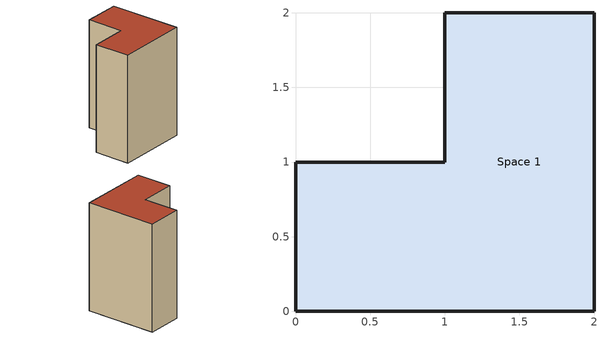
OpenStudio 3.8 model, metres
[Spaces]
Space 1
 floor ground: 0,0 0,1 1,1 1,2 2,2 2,0 z0
 wall outside: 0,1 0,0 2,0 2,2 1,2 1,1 0,1 z0:3
 roof outside: 2,0 2,2 1,2 1,1 0,1 0,0 z3
[Space]
Space 1
